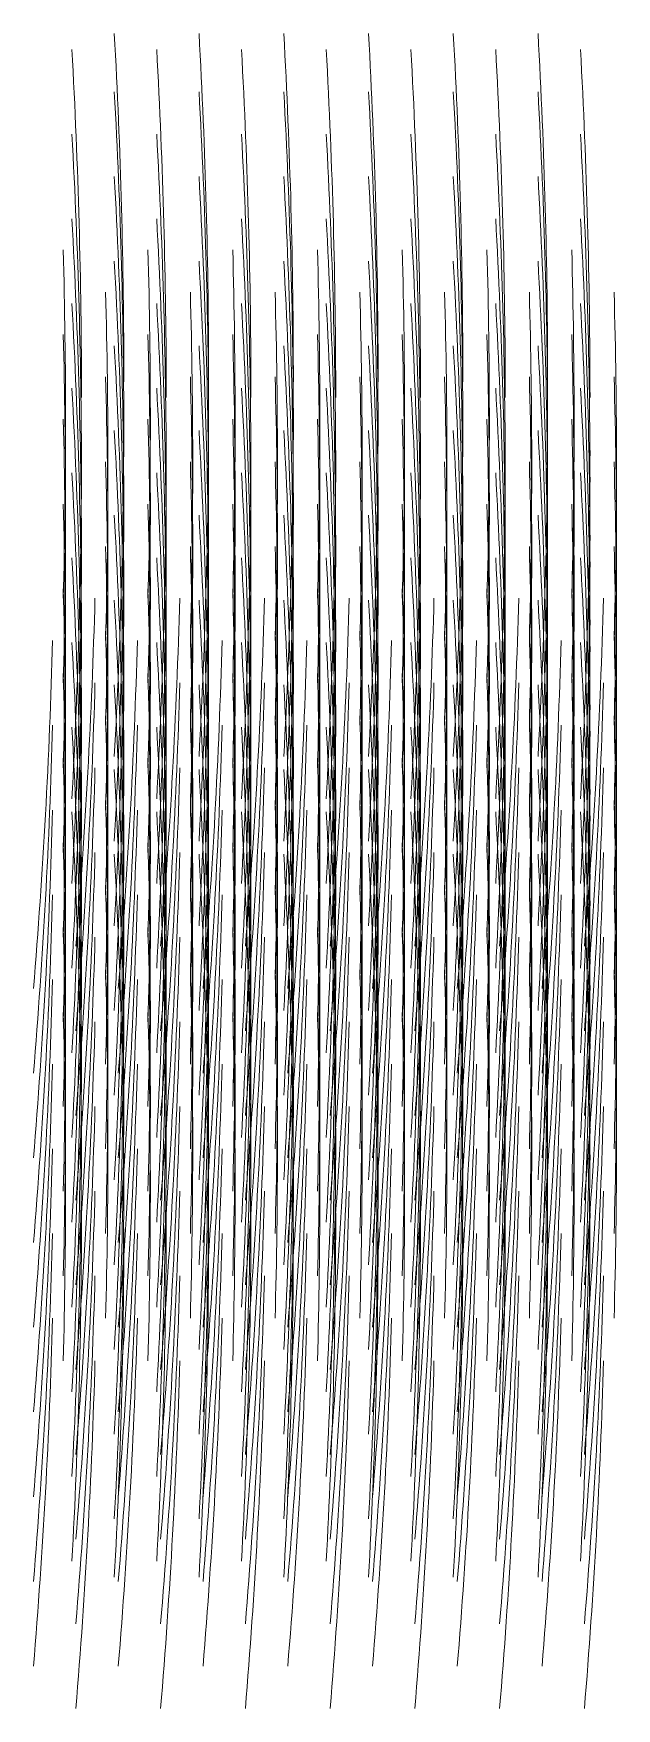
# Model space of a CAD drawing. Header units: metres. Extents: x 0 to 1636, y -93 to 302.
# Drawn here: x 1498.7 to 1636.2, y -93.2 to 302.2 of the extents above.
import ezdxf

# ---------------------------------------------------------------- set-up
doc = ezdxf.new("R2010")
doc.units = ezdxf.units.M
doc.layers.add('TOP', color=1, linetype='Continuous', lineweight=0)

msp = doc.modelspace()

# ---------------------------------------------------------------- linework, layer by layer
at = {"layer": 'TOP'}
for centre, start, end in [((20, 220), 0, 3.14159), ((40, 220), 0, 3.14159), ((60, 220), 0, 3.14159), ((80, 220), 0, 3.14159), ((100, 220), 0, 3.14159), ((120, 220), 0, 3.14159), ((10, 216.25), 0, 3.14159), ((30, 216.25), 0, 3.14159), ((50, 216.25), 0, 3.14159), ((70, 216.25), 0, 3.14159), ((90, 216.25), 0, 3.14159), ((110, 216.25), 0, 3.14159), ((130, 216.25), 0, 3.14159), ((20, 206.25), 0, 3.14159), ((40, 206.25), 0, 3.14159), ((60, 206.25), 0, 3.14159), ((80, 206.25), 0, 3.14159), ((100, 206.25), 0, 3.14159), ((120, 206.25), 0, 3.14159), ((10, 196.25), 0, 3.14159), ((30, 196.25), 0, 3.14159), ((50, 196.25), 0, 3.14159), ((70, 196.25), 0, 3.14159), ((90, 196.25), 0, 3.14159), ((110, 196.25), 0, 3.14159), ((130, 196.25), 0, 3.14159), ((20, 186.25), 0, 3.14159), ((40, 186.25), 0, 3.14159), ((60, 186.25), 0, 3.14159), ((80, 186.25), 0, 3.14159), ((100, 186.25), 0, 3.14159), ((120, 186.25), 0, 3.14159), ((10, 176.25), 0, 3.14159), ((30, 176.25), 0, 3.14159), ((50, 176.25), 0, 3.14159), ((70, 176.25), 0, 3.14159), ((90, 176.25), 0, 3.14159), ((110, 176.25), 0, 3.14159), ((130, 176.25), 0, 3.14159), ((6.25, 210), -1.5708, 1.5708), ((26.25, 210), -1.5708, 1.5708), ((46.25, 210), -1.5708, 1.5708), ((66.25, 210), -1.5708, 1.5708), ((86.25, 210), -1.5708, 1.5708), ((106.25, 210), -1.5708, 1.5708), ((126.25, 210), -1.5708, 1.5708), ((20, 166.25), 0, 3.14159), ((40, 166.25), 0, 3.14159), ((60, 166.25), 0, 3.14159), ((80, 166.25), 0, 3.14159), ((100, 166.25), 0, 3.14159), ((120, 166.25), 0, 3.14159), ((10, 156.25), 0, 3.14159), ((16.25, 200), -1.5708, 1.5708), ((30, 156.25), 0, 3.14159), ((36.25, 200), -1.5708, 1.5708), ((50, 156.25), 0, 3.14159), ((56.25, 200), -1.5708, 1.5708), ((70, 156.25), 0, 3.14159), ((76.25, 200), -1.5708, 1.5708), ((90, 156.25), 0, 3.14159), ((96.25, 200), -1.5708, 1.5708), ((110, 156.25), 0, 3.14159), ((116.25, 200), -1.5708, 1.5708), ((130, 156.25), 0, 3.14159), ((136.25, 200), -1.5708, 1.5708), ((6.25, 190), -1.5708, 1.5708), ((26.25, 190), -1.5708, 1.5708), ((46.25, 190), -1.5708, 1.5708), ((66.25, 190), -1.5708, 1.5708), ((86.25, 190), -1.5708, 1.5708), ((106.25, 190), -1.5708, 1.5708), ((126.25, 190), -1.5708, 1.5708), ((20, 146.25), 0, 3.14159), ((40, 146.25), 0, 3.14159), ((60, 146.25), 0, 3.14159), ((80, 146.25), 0, 3.14159), ((100, 146.25), 0, 3.14159), ((120, 146.25), 0, 3.14159), ((10, 136.25), 0, 3.14159), ((16.25, 180), -1.5708, 1.5708), ((30, 136.25), 0, 3.14159), ((36.25, 180), -1.5708, 1.5708), ((50, 136.25), 0, 3.14159), ((56.25, 180), -1.5708, 1.5708), ((70, 136.25), 0, 3.14159), ((76.25, 180), -1.5708, 1.5708), ((90, 136.25), 0, 3.14159), ((96.25, 180), -1.5708, 1.5708), ((110, 136.25), 0, 3.14159), ((116.25, 180), -1.5708, 1.5708), ((130, 136.25), 0, 3.14159), ((136.25, 180), -1.5708, 1.5708), ((20, 213.75), -3.14159, 0), ((40, 213.75), -3.14159, 0), ((60, 213.75), -3.14159, 0), ((80, 213.75), -3.14159, 0), ((100, 213.75), -3.14159, 0), ((120, 213.75), -3.14159, 0), ((6.25, 170), -1.5708, 1.5708), ((26.25, 170), -1.5708, 1.5708), ((46.25, 170), -1.5708, 1.5708), ((66.25, 170), -1.5708, 1.5708), ((86.25, 170), -1.5708, 1.5708), ((106.25, 170), -1.5708, 1.5708), ((126.25, 170), -1.5708, 1.5708), ((20, 126.25), 0, 3.14159), ((40, 126.25), 0, 3.14159), ((60, 126.25), 0, 3.14159), ((80, 126.25), 0, 3.14159), ((100, 126.25), 0, 3.14159), ((120, 126.25), 0, 3.14159), ((10, 203.75), -3.14159, 0), ((30, 203.75), -3.14159, 0), ((50, 203.75), -3.14159, 0), ((70, 203.75), -3.14159, 0), ((90, 203.75), -3.14159, 0), ((110, 203.75), -3.14159, 0), ((130, 203.75), -3.14159, 0), ((10, 116.25), 0, 3.14159), ((16.25, 160), -1.5708, 1.5708), ((30, 116.25), 0, 3.14159), ((36.25, 160), -1.5708, 1.5708), ((50, 116.25), 0, 3.14159), ((56.25, 160), -1.5708, 1.5708), ((70, 116.25), 0, 3.14159), ((76.25, 160), -1.5708, 1.5708), ((90, 116.25), 0, 3.14159), ((96.25, 160), -1.5708, 1.5708), ((110, 116.25), 0, 3.14159), ((116.25, 160), -1.5708, 1.5708), ((130, 116.25), 0, 3.14159), ((136.25, 160), -1.5708, 1.5708), ((6.25, 150), -1.5708, 1.5708), ((20, 193.75), -3.14159, 0), ((26.25, 150), -1.5708, 1.5708), ((40, 193.75), -3.14159, 0), ((46.25, 150), -1.5708, 1.5708), ((60, 193.75), -3.14159, 0), ((66.25, 150), -1.5708, 1.5708), ((80, 193.75), -3.14159, 0), ((86.25, 150), -1.5708, 1.5708), ((100, 193.75), -3.14159, 0), ((106.25, 150), -1.5708, 1.5708), ((120, 193.75), -3.14159, 0), ((126.25, 150), -1.5708, 1.5708), ((20, 106.25), 0, 3.14159), ((40, 106.25), 0, 3.14159), ((60, 106.25), 0, 3.14159), ((80, 106.25), 0, 3.14159), ((100, 106.25), 0, 3.14159), ((120, 106.25), 0, 3.14159), ((10, 183.75), -3.14159, 0), ((30, 183.75), -3.14159, 0), ((50, 183.75), -3.14159, 0), ((70, 183.75), -3.14159, 0), ((90, 183.75), -3.14159, 0), ((110, 183.75), -3.14159, 0), ((130, 183.75), -3.14159, 0), ((10, 96.25), 0, 3.14159), ((16.25, 140), -1.5708, 1.5708), ((30, 96.25), 0, 3.14159), ((36.25, 140), -1.5708, 1.5708), ((50, 96.25), 0, 3.14159), ((56.25, 140), -1.5708, 1.5708), ((70, 96.25), 0, 3.14159), ((76.25, 140), -1.5708, 1.5708), ((90, 96.25), 0, 3.14159), ((96.25, 140), -1.5708, 1.5708), ((110, 96.25), 0, 3.14159), ((116.25, 140), -1.5708, 1.5708), ((130, 96.25), 0, 3.14159), ((136.25, 140), -1.5708, 1.5708), ((6.25, 130), -1.5708, 1.5708), ((20, 173.75), -3.14159, 0), ((26.25, 130), -1.5708, 1.5708), ((40, 173.75), -3.14159, 0), ((46.25, 130), -1.5708, 1.5708), ((60, 173.75), -3.14159, 0), ((66.25, 130), -1.5708, 1.5708), ((80, 173.75), -3.14159, 0), ((86.25, 130), -1.5708, 1.5708), ((100, 173.75), -3.14159, 0), ((106.25, 130), -1.5708, 1.5708), ((120, 173.75), -3.14159, 0), ((126.25, 130), -1.5708, 1.5708), ((13.75, 210), -4.71239, -1.5708), ((20, 86.25), 0, 3.14159), ((33.75, 210), -4.71239, -1.5708), ((40, 86.25), 0, 3.14159), ((53.75, 210), -4.71239, -1.5708), ((60, 86.25), 0, 3.14159), ((73.75, 210), -4.71239, -1.5708), ((80, 86.25), 0, 3.14159), ((93.75, 210), -4.71239, -1.5708), ((100, 86.25), 0, 3.14159), ((113.75, 210), -4.71239, -1.5708), ((120, 86.25), 0, 3.14159), ((133.75, 210), -4.71239, -1.5708), ((10, 163.75), -3.14159, 0), ((30, 163.75), -3.14159, 0), ((50, 163.75), -3.14159, 0), ((70, 163.75), -3.14159, 0), ((90, 163.75), -3.14159, 0), ((110, 163.75), -3.14159, 0), ((130, 163.75), -3.14159, 0), ((3.75, 200), -4.71239, -1.5708), ((10, 76.25), 0, 3.14159), ((16.25, 120), -1.5708, 1.5708), ((23.75, 200), -4.71239, -1.5708), ((30, 76.25), 0, 3.14159), ((36.25, 120), -1.5708, 1.5708), ((43.75, 200), -4.71239, -1.5708), ((50, 76.25), 0, 3.14159), ((56.25, 120), -1.5708, 1.5708), ((63.75, 200), -4.71239, -1.5708), ((70, 76.25), 0, 3.14159), ((76.25, 120), -1.5708, 1.5708), ((83.75, 200), -4.71239, -1.5708), ((90, 76.25), 0, 3.14159), ((96.25, 120), -1.5708, 1.5708), ((103.75, 200), -4.71239, -1.5708), ((110, 76.25), 0, 3.14159), ((116.25, 120), -1.5708, 1.5708), ((123.75, 200), -4.71239, -1.5708), ((130, 76.25), 0, 3.14159), ((136.25, 120), -1.5708, 1.5708), ((6.25, 110), -1.5708, 1.5708), ((20, 153.75), -3.14159, 0), ((26.25, 110), -1.5708, 1.5708), ((40, 153.75), -3.14159, 0), ((46.25, 110), -1.5708, 1.5708), ((60, 153.75), -3.14159, 0), ((66.25, 110), -1.5708, 1.5708), ((80, 153.75), -3.14159, 0), ((86.25, 110), -1.5708, 1.5708), ((100, 153.75), -3.14159, 0), ((106.25, 110), -1.5708, 1.5708), ((120, 153.75), -3.14159, 0), ((126.25, 110), -1.5708, 1.5708), ((13.75, 190), -4.71239, -1.5708), ((20, 66.25), 0, 3.14159), ((33.75, 190), -4.71239, -1.5708), ((40, 66.25), 0, 3.14159), ((53.75, 190), -4.71239, -1.5708), ((60, 66.25), 0, 3.14159), ((73.75, 190), -4.71239, -1.5708), ((80, 66.25), 0, 3.14159), ((93.75, 190), -4.71239, -1.5708), ((100, 66.25), 0, 3.14159), ((113.75, 190), -4.71239, -1.5708), ((120, 66.25), 0, 3.14159), ((133.75, 190), -4.71239, -1.5708), ((10, 143.75), -3.14159, 0), ((30, 143.75), -3.14159, 0), ((50, 143.75), -3.14159, 0), ((70, 143.75), -3.14159, 0), ((90, 143.75), -3.14159, 0), ((110, 143.75), -3.14159, 0), ((130, 143.75), -3.14159, 0), ((3.75, 180), -4.71239, -1.5708), ((10, 56.25), 0, 3.14159), ((16.25, 100), -1.5708, 1.5708), ((23.75, 180), -4.71239, -1.5708), ((30, 56.25), 0, 3.14159), ((36.25, 100), -1.5708, 1.5708), ((43.75, 180), -4.71239, -1.5708), ((50, 56.25), 0, 3.14159), ((56.25, 100), -1.5708, 1.5708), ((63.75, 180), -4.71239, -1.5708), ((70, 56.25), 0, 3.14159), ((76.25, 100), -1.5708, 1.5708), ((83.75, 180), -4.71239, -1.5708), ((90, 56.25), 0, 3.14159), ((96.25, 100), -1.5708, 1.5708), ((103.75, 180), -4.71239, -1.5708), ((110, 56.25), 0, 3.14159), ((116.25, 100), -1.5708, 1.5708), ((123.75, 180), -4.71239, -1.5708), ((130, 56.25), 0, 3.14159), ((136.25, 100), -1.5708, 1.5708), ((6.25, 90), -1.5708, 1.5708), ((20, 133.75), -3.14159, 0), ((26.25, 90), -1.5708, 1.5708), ((40, 133.75), -3.14159, 0), ((46.25, 90), -1.5708, 1.5708), ((60, 133.75), -3.14159, 0), ((66.25, 90), -1.5708, 1.5708), ((80, 133.75), -3.14159, 0), ((86.25, 90), -1.5708, 1.5708), ((100, 133.75), -3.14159, 0), ((106.25, 90), -1.5708, 1.5708), ((120, 133.75), -3.14159, 0), ((126.25, 90), -1.5708, 1.5708), ((13.75, 170), -4.71239, -1.5708), ((20, 46.25), 0, 3.14159), ((33.75, 170), -4.71239, -1.5708), ((40, 46.25), 0, 3.14159), ((53.75, 170), -4.71239, -1.5708), ((60, 46.25), 0, 3.14159), ((73.75, 170), -4.71239, -1.5708), ((80, 46.25), 0, 3.14159), ((93.75, 170), -4.71239, -1.5708), ((100, 46.25), 0, 3.14159), ((113.75, 170), -4.71239, -1.5708), ((120, 46.25), 0, 3.14159), ((133.75, 170), -4.71239, -1.5708), ((10, 123.75), -3.14159, 0), ((30, 123.75), -3.14159, 0), ((50, 123.75), -3.14159, 0), ((70, 123.75), -3.14159, 0), ((90, 123.75), -3.14159, 0), ((110, 123.75), -3.14159, 0), ((130, 123.75), -3.14159, 0), ((3.75, 160), -4.71239, -1.5708), ((16.25, 80), -1.5708, 1.5708), ((23.75, 160), -4.71239, -1.5708), ((36.25, 80), -1.5708, 1.5708), ((43.75, 160), -4.71239, -1.5708), ((56.25, 80), -1.5708, 1.5708), ((63.75, 160), -4.71239, -1.5708), ((76.25, 80), -1.5708, 1.5708), ((83.75, 160), -4.71239, -1.5708), ((96.25, 80), -1.5708, 1.5708), ((103.75, 160), -4.71239, -1.5708), ((116.25, 80), -1.5708, 1.5708), ((123.75, 160), -4.71239, -1.5708), ((136.25, 80), -1.5708, 1.5708), ((10, 36.25), 0, 3.14159), ((30, 36.25), 0, 3.14159), ((50, 36.25), 0, 3.14159), ((70, 36.25), 0, 3.14159), ((90, 36.25), 0, 3.14159), ((110, 36.25), 0, 3.14159), ((130, 36.25), 0, 3.14159), ((6.25, 70), -1.5708, 1.5708), ((20, 113.75), -3.14159, 0), ((26.25, 70), -1.5708, 1.5708), ((40, 113.75), -3.14159, 0), ((46.25, 70), -1.5708, 1.5708), ((60, 113.75), -3.14159, 0), ((66.25, 70), -1.5708, 1.5708), ((80, 113.75), -3.14159, 0), ((86.25, 70), -1.5708, 1.5708), ((100, 113.75), -3.14159, 0), ((106.25, 70), -1.5708, 1.5708), ((120, 113.75), -3.14159, 0), ((126.25, 70), -1.5708, 1.5708), ((13.75, 150), -4.71239, -1.5708), ((20, 26.25), 0, 3.14159), ((33.75, 150), -4.71239, -1.5708), ((40, 26.25), 0, 3.14159), ((53.75, 150), -4.71239, -1.5708), ((60, 26.25), 0, 3.14159), ((73.75, 150), -4.71239, -1.5708), ((80, 26.25), 0, 3.14159), ((93.75, 150), -4.71239, -1.5708), ((100, 26.25), 0, 3.14159), ((113.75, 150), -4.71239, -1.5708), ((120, 26.25), 0, 3.14159), ((133.75, 150), -4.71239, -1.5708), ((10, 103.75), -3.14159, 0), ((30, 103.75), -3.14159, 0), ((50, 103.75), -3.14159, 0), ((70, 103.75), -3.14159, 0), ((90, 103.75), -3.14159, 0), ((110, 103.75), -3.14159, 0), ((130, 103.75), -3.14159, 0), ((3.75, 140), -4.71239, -1.5708), ((16.25, 60), -1.5708, 1.5708), ((23.75, 140), -4.71239, -1.5708), ((36.25, 60), -1.5708, 1.5708), ((43.75, 140), -4.71239, -1.5708), ((56.25, 60), -1.5708, 1.5708), ((63.75, 140), -4.71239, -1.5708), ((76.25, 60), -1.5708, 1.5708), ((83.75, 140), -4.71239, -1.5708), ((96.25, 60), -1.5708, 1.5708), ((103.75, 140), -4.71239, -1.5708), ((116.25, 60), -1.5708, 1.5708), ((123.75, 140), -4.71239, -1.5708), ((136.25, 60), -1.5708, 1.5708), ((6.25, 50), -1.5708, 1.5708), ((20, 93.75), -3.14159, 0), ((26.25, 50), -1.5708, 1.5708), ((40, 93.75), -3.14159, 0), ((46.25, 50), -1.5708, 1.5708), ((60, 93.75), -3.14159, 0), ((66.25, 50), -1.5708, 1.5708), ((80, 93.75), -3.14159, 0), ((86.25, 50), -1.5708, 1.5708), ((100, 93.75), -3.14159, 0), ((106.25, 50), -1.5708, 1.5708), ((120, 93.75), -3.14159, 0), ((126.25, 50), -1.5708, 1.5708), ((13.75, 130), -4.71239, -1.5708), ((33.75, 130), -4.71239, -1.5708), ((53.75, 130), -4.71239, -1.5708), ((73.75, 130), -4.71239, -1.5708), ((93.75, 130), -4.71239, -1.5708), ((113.75, 130), -4.71239, -1.5708), ((133.75, 130), -4.71239, -1.5708), ((10, 83.75), -3.14159, 0), ((30, 83.75), -3.14159, 0), ((50, 83.75), -3.14159, 0), ((70, 83.75), -3.14159, 0), ((90, 83.75), -3.14159, 0), ((110, 83.75), -3.14159, 0), ((130, 83.75), -3.14159, 0), ((16.25, 40), -1.5708, 1.5708), ((36.25, 40), -1.5708, 1.5708), ((56.25, 40), -1.5708, 1.5708), ((76.25, 40), -1.5708, 1.5708), ((96.25, 40), -1.5708, 1.5708), ((116.25, 40), -1.5708, 1.5708), ((136.25, 40), -1.5708, 1.5708), ((3.75, 120), -4.71239, -1.5708), ((23.75, 120), -4.71239, -1.5708), ((43.75, 120), -4.71239, -1.5708), ((63.75, 120), -4.71239, -1.5708), ((83.75, 120), -4.71239, -1.5708), ((103.75, 120), -4.71239, -1.5708), ((123.75, 120), -4.71239, -1.5708), ((20, 73.75), -3.14159, 0), ((40, 73.75), -3.14159, 0), ((60, 73.75), -3.14159, 0), ((80, 73.75), -3.14159, 0), ((100, 73.75), -3.14159, 0), ((120, 73.75), -3.14159, 0), ((6.25, 30), -1.5708, 1.5708), ((13.75, 110), -4.71239, -1.5708), ((26.25, 30), -1.5708, 1.5708), ((33.75, 110), -4.71239, -1.5708), ((46.25, 30), -1.5708, 1.5708), ((53.75, 110), -4.71239, -1.5708), ((66.25, 30), -1.5708, 1.5708), ((73.75, 110), -4.71239, -1.5708), ((86.25, 30), -1.5708, 1.5708), ((93.75, 110), -4.71239, -1.5708), ((106.25, 30), -1.5708, 1.5708), ((113.75, 110), -4.71239, -1.5708), ((126.25, 30), -1.5708, 1.5708), ((133.75, 110), -4.71239, -1.5708), ((10, 63.75), -3.14159, 0), ((30, 63.75), -3.14159, 0), ((50, 63.75), -3.14159, 0), ((70, 63.75), -3.14159, 0), ((90, 63.75), -3.14159, 0), ((110, 63.75), -3.14159, 0), ((130, 63.75), -3.14159, 0), ((3.75, 100), -4.71239, -1.5708), ((23.75, 100), -4.71239, -1.5708), ((43.75, 100), -4.71239, -1.5708), ((63.75, 100), -4.71239, -1.5708), ((83.75, 100), -4.71239, -1.5708), ((103.75, 100), -4.71239, -1.5708), ((123.75, 100), -4.71239, -1.5708), ((20, 53.75), -3.14159, 0), ((40, 53.75), -3.14159, 0), ((60, 53.75), -3.14159, 0), ((80, 53.75), -3.14159, 0), ((100, 53.75), -3.14159, 0), ((120, 53.75), -3.14159, 0), ((13.75, 90), -4.71239, -1.5708), ((33.75, 90), -4.71239, -1.5708), ((53.75, 90), -4.71239, -1.5708), ((73.75, 90), -4.71239, -1.5708), ((93.75, 90), -4.71239, -1.5708), ((113.75, 90), -4.71239, -1.5708), ((133.75, 90), -4.71239, -1.5708), ((10, 43.75), -3.14159, 0), ((30, 43.75), -3.14159, 0), ((50, 43.75), -3.14159, 0), ((70, 43.75), -3.14159, 0), ((90, 43.75), -3.14159, 0), ((110, 43.75), -3.14159, 0), ((130, 43.75), -3.14159, 0), ((3.75, 80), -4.71239, -1.5708), ((23.75, 80), -4.71239, -1.5708), ((43.75, 80), -4.71239, -1.5708), ((63.75, 80), -4.71239, -1.5708), ((83.75, 80), -4.71239, -1.5708), ((103.75, 80), -4.71239, -1.5708), ((123.75, 80), -4.71239, -1.5708), ((20, 33.75), -3.14159, 0), ((40, 33.75), -3.14159, 0), ((60, 33.75), -3.14159, 0), ((80, 33.75), -3.14159, 0), ((100, 33.75), -3.14159, 0), ((120, 33.75), -3.14159, 0), ((13.75, 70), -4.71239, -1.5708), ((33.75, 70), -4.71239, -1.5708), ((53.75, 70), -4.71239, -1.5708), ((73.75, 70), -4.71239, -1.5708), ((93.75, 70), -4.71239, -1.5708), ((113.75, 70), -4.71239, -1.5708), ((133.75, 70), -4.71239, -1.5708), ((10, 23.75), -3.14159, 0), ((30, 23.75), -3.14159, 0), ((50, 23.75), -3.14159, 0), ((70, 23.75), -3.14159, 0), ((90, 23.75), -3.14159, 0), ((110, 23.75), -3.14159, 0), ((130, 23.75), -3.14159, 0), ((20, 20), -3.14159, 0), ((40, 20), -3.14159, 0), ((60, 20), -3.14159, 0), ((80, 20), -3.14159, 0), ((100, 20), -3.14159, 0), ((120, 20), -3.14159, 0), ((3.75, 60), -4.71239, -1.5708), ((23.75, 60), -4.71239, -1.5708), ((43.75, 60), -4.71239, -1.5708), ((63.75, 60), -4.71239, -1.5708), ((83.75, 60), -4.71239, -1.5708), ((103.75, 60), -4.71239, -1.5708), ((123.75, 60), -4.71239, -1.5708), ((13.75, 50), -4.71239, -1.5708), ((33.75, 50), -4.71239, -1.5708), ((53.75, 50), -4.71239, -1.5708), ((73.75, 50), -4.71239, -1.5708), ((93.75, 50), -4.71239, -1.5708), ((113.75, 50), -4.71239, -1.5708), ((133.75, 50), -4.71239, -1.5708), ((3.75, 40), -4.71239, -1.5708), ((23.75, 40), -4.71239, -1.5708), ((43.75, 40), -4.71239, -1.5708), ((63.75, 40), -4.71239, -1.5708), ((83.75, 40), -4.71239, -1.5708), ((103.75, 40), -4.71239, -1.5708), ((123.75, 40), -4.71239, -1.5708), ((13.75, 30), -4.71239, -1.5708), ((33.75, 30), -4.71239, -1.5708), ((53.75, 30), -4.71239, -1.5708), ((73.75, 30), -4.71239, -1.5708), ((93.75, 30), -4.71239, -1.5708), ((113.75, 30), -4.71239, -1.5708), ((133.75, 30), -4.71239, -1.5708)]:
    msp.add_arc(centre, 1500, start, end, dxfattribs=at)

doc.saveas('drawing.dxf')
